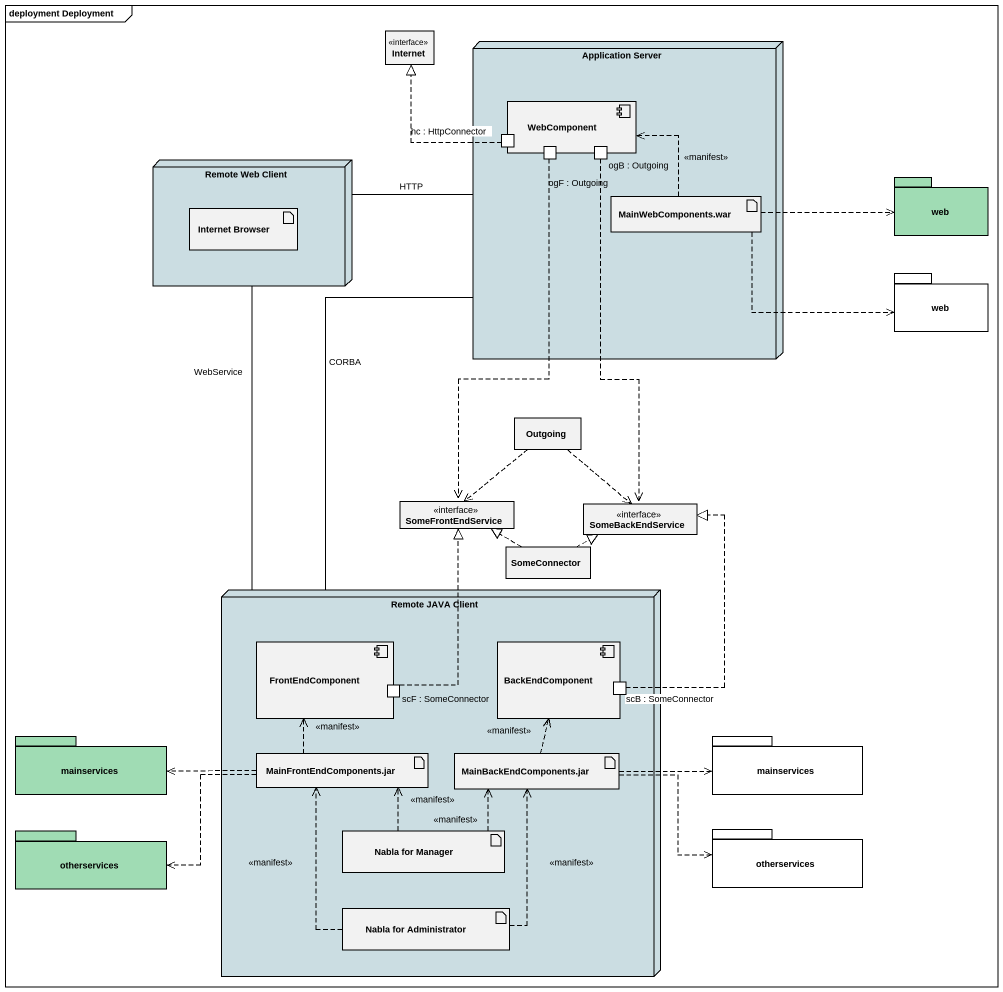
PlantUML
@startuml
mainframe deployment Deployment
allowmixing
hide circle
hide empty members
interface Internet
node "Application Server" as Application_Server #CBDDE2 {
  component WebComponent {
    port "hc : HttpConnector" as hc_HttpConnector
    port "ogF : Outgoing" as ogF_Outgoing
    port "ogB : Outgoing" as ogB_Outgoing
  }
  artifact "MainWebComponents.war" as MainWebComponents_war
}
node "Remote Web Client" as Remote_Web_Client #CBDDE2 {
  artifact "Internet Browser" as Internet_Browser
}
package web #A0DCB4 {
}
package "web" as web_2 {
}
class Outgoing
interface SomeFrontEndService
interface SomeBackEndService
class SomeConnector
node "Remote JAVA Client" as Remote_JAVA_Client #CBDDE2 {
  component FrontEndComponent {
    port "scF : SomeConnector" as scF_SomeConnector
  }
  component BackEndComponent {
    port "scB : SomeConnector" as scB_SomeConnector
  }
  artifact "MainFrontEndComponents.jar" as MainFrontEndComponents_jar
  artifact "MainBackEndComponents.jar" as MainBackEndComponents_jar
  artifact "Nabla for Manager" as Nabla_for_Manager
  artifact "Nabla for Administrator" as Nabla_for_Administrator
}
package mainservices #A0DCB4 {
}
package "mainservices" as mainservices_2 {
}
package otherservices #A0DCB4 {
}
package "otherservices" as otherservices_2 {
}
Application_Server -- Remote_JAVA_Client : CORBA
hc_HttpConnector .up.|> Internet
Remote_Web_Client -right- Application_Server : HTTP
Remote_Web_Client -- Remote_JAVA_Client : WebService
ogF_Outgoing ..> SomeFrontEndService
ogB_Outgoing ..> SomeBackEndService
MainWebComponents_war .up.> WebComponent : <<manifest>>
MainWebComponents_war .right.> web
MainWebComponents_war .right.> web_2
Outgoing ..> SomeFrontEndService
Outgoing ..> SomeBackEndService
SomeConnector .left.|> SomeFrontEndService
SomeConnector .right.|> SomeBackEndService
scF_SomeConnector .up.|> SomeFrontEndService
scB_SomeConnector .up.|> SomeBackEndService
MainFrontEndComponents_jar .up.> FrontEndComponent : <<manifest>>
MainFrontEndComponents_jar .left.> mainservices
MainFrontEndComponents_jar .left.> otherservices
MainBackEndComponents_jar .up.> BackEndComponent : <<manifest>>
MainBackEndComponents_jar .right.> mainservices_2
MainBackEndComponents_jar .right.> otherservices_2
Nabla_for_Manager .up.> MainFrontEndComponents_jar : <<manifest>>
Nabla_for_Manager .up.> MainBackEndComponents_jar : <<manifest>>
Nabla_for_Administrator .up.> MainFrontEndComponents_jar : <<manifest>>
Nabla_for_Administrator .up.> MainBackEndComponents_jar : <<manifest>>
@enduml
